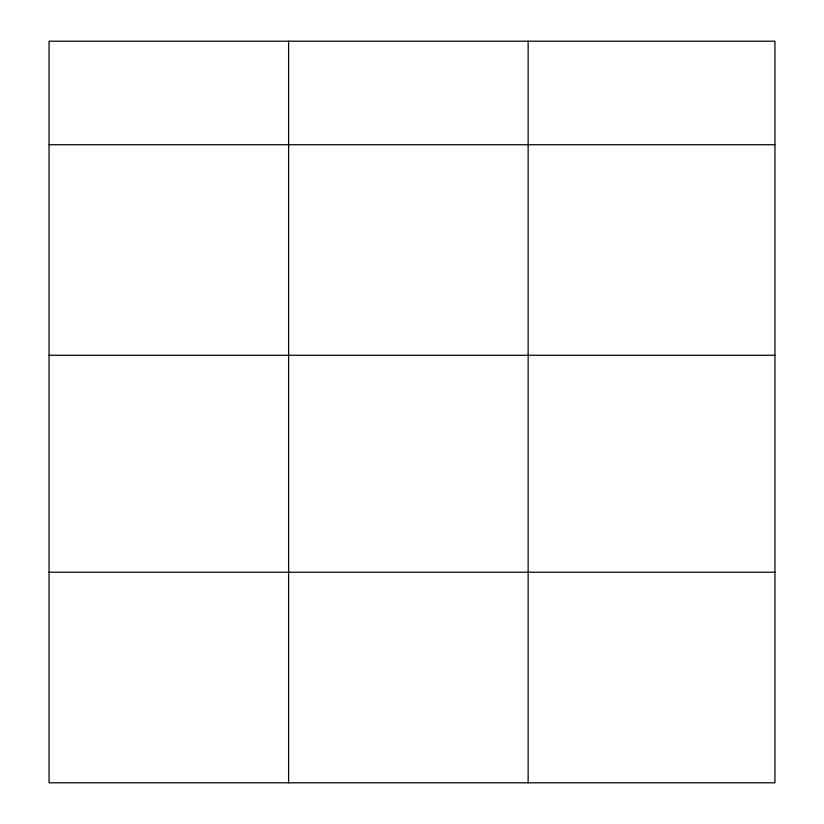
<?xml version="1.0" encoding="UTF-8"?>
<svg xmlns="http://www.w3.org/2000/svg" width="824" height="824" viewBox="0 0 824 824"><rect width="100%" height="100%" fill="white"/><g stroke="black" fill="none" stroke-linecap="round" stroke-linejoin="round"><path stroke-width="1.24" d="M774.941 355.288L774.941 41.2L49.059 41.2L49.059 782.8L774.941 782.8L774.941 355.288L49.059 355.288M49.059 144.725L774.941 144.725M49.059 572.237L774.941 572.237M528.143 41.2L528.143 782.8M288.596 41.2L288.596 782.8"/></g></svg>
